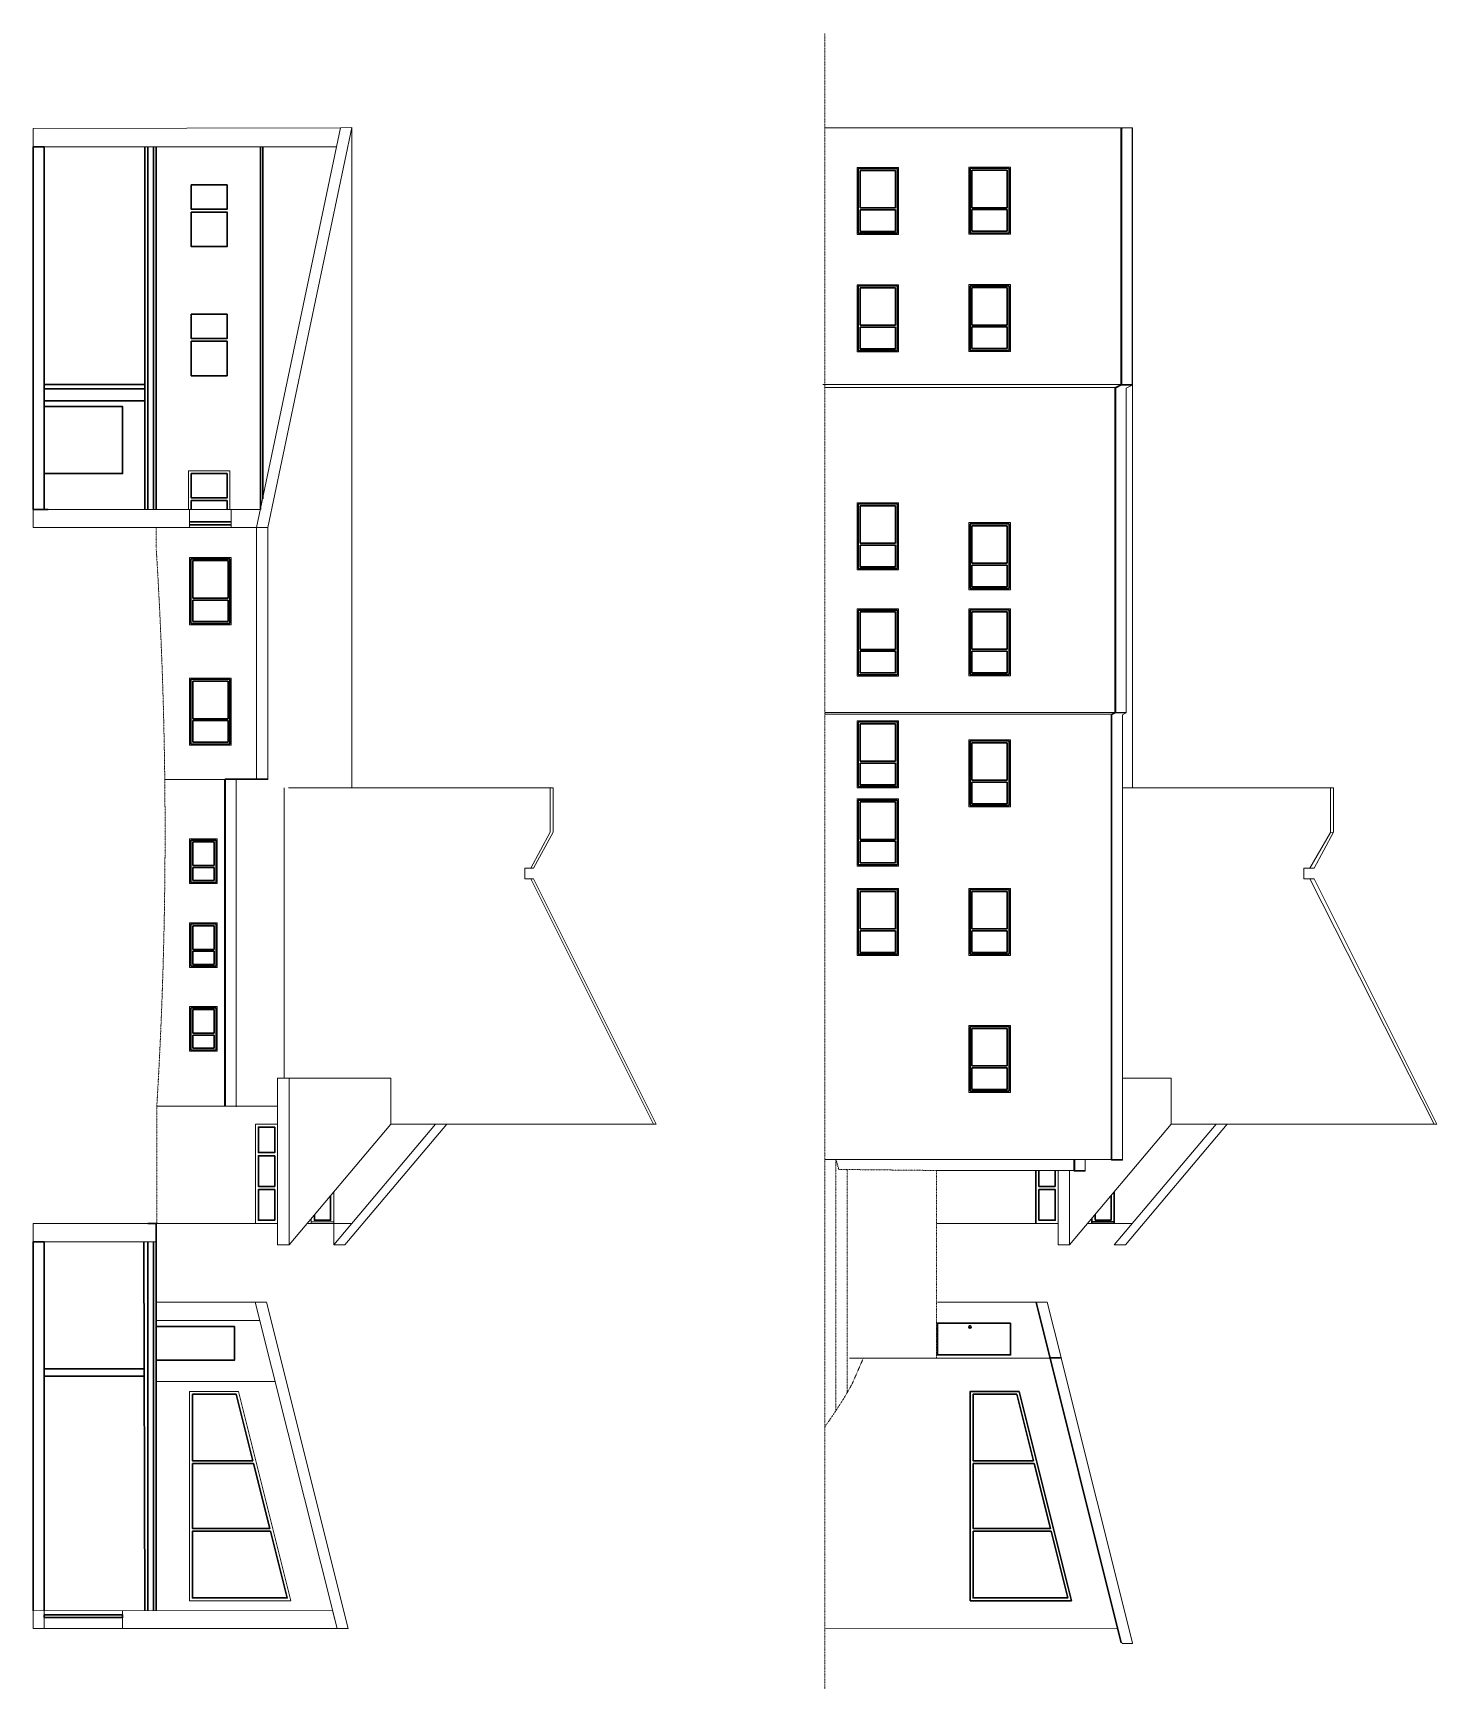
# Model space of a CAD drawing. Header units: inches. Extents: x -3224 to 2593, y -3513 to 2631.
# Drawn here: x -3224 to -1717, y 44 to 1822 of the extents above; entities that cross this region are included whole.
import ezdxf

# ---------------------------------------------------------------- set-up
doc = ezdxf.new("R2010")
doc.units = ezdxf.units.IN
doc.header["$MEASUREMENT"] = 0
doc.linetypes.add('Dash 1_16_', pattern=[0.125, 0.0625, -0.0625])
for name, color, linetype, lineweight in [('A-CLNG', 13, 'Continuous', 30), ('A-DOOR', 31, 'Continuous', 30), ('A-FLOR', 140, 'Continuous', 30), ('A-GLAZ', 151, 'Continuous', 30), ('A-ROOF', 132, 'Continuous', 13), ('A-ROOF-OTLN', 132, 'Continuous', 9), ('A-WALL', 113, 'Continuous', 13), ('C-BLDG-PADS', 91, 'Continuous', 30), ('C-TOPO', 7, 'Dash 1_16_', 9), ('I-WALL', 2, 'Continuous', 30)]:
    doc.layers.add(name, color=color, linetype=linetype, lineweight=lineweight)

# ---------------------------------------------------------------- blocks, each defined once
blk = doc.blocks.new('Golden Proportion - Wood 6_w-136416-Section 2')
at = {"layer": 'A-GLAZ', "color": 50}
for p, q in [((-322.2, 199.2), (-322.2, 157.3)), ((-322.2, 199.2), (-252.7, 199.2)), ((-320.2, 159.3), (-320.2, 197.2)), ((-320.2, 197.2), (-279.9, 197.2)), ((-279.9, 197.2), (-279.9, 159.3)), ((-277.9, 159.3), (-277.9, 197.2)), ((-277.9, 197.2), (-254.7, 197.2)), ((-254.7, 197.2), (-254.7, 159.3)), ((-252.7, 157.3), (-252.7, 199.2)), ((-322.2, 157.3), (-252.7, 157.3)), ((-279.9, 159.3), (-320.2, 159.3)), ((-254.7, 159.3), (-277.9, 159.3))]:
    blk.add_line(p, q, dxfattribs=at)
blk = doc.blocks.new('Golden Proportion - Wood 4_w-136637-Section 2')
at = {"layer": 'A-GLAZ', "color": 50}
for p, q in [((-20.2, 184.4), (-20.2, 157.2)), ((-20.2, 184.4), (25.3, 184.4)), ((-18.2, 159.3), (-18.2, 182.4)), ((-18.2, 182.4), (7.3, 182.4)), ((7.3, 182.4), (7.3, 159.3)), ((9.3, 159.3), (9.3, 182.4)), ((9.3, 182.4), (23.3, 182.4)), ((23.3, 182.4), (23.3, 159.3)), ((25.3, 157.2), (25.3, 184.4)), ((-20.2, 157.2), (25.3, 157.2)), ((7.3, 159.3), (-18.2, 159.3)), ((23.3, 159.3), (9.3, 159.3))]:
    blk.add_line(p, q, dxfattribs=at)
blk = doc.blocks.new('Golden Proportion - Wood 6_w-135343-South')
at = {"layer": 'A-GLAZ', "color": 8}
for p, q in [((-741.2, 55.2), (-741.2, 13.2)), ((-741.2, 55.2), (-671.7, 55.2)), ((-671.7, 13.2), (-671.7, 55.2)), ((-739.2, 15.2), (-739.2, 53.2)), ((-739.2, 53.2), (-698.9, 53.2)), ((-698.9, 53.2), (-698.9, 15.2)), ((-696.9, 15.2), (-696.9, 53.2)), ((-696.9, 53.2), (-673.7, 53.2)), ((-673.7, 53.2), (-673.7, 15.2)), ((-741.2, 13.2), (-671.7, 13.2)), ((-698.9, 15.2), (-739.2, 15.2)), ((-673.7, 15.2), (-696.9, 15.2))]:
    blk.add_line(p, q, dxfattribs=at)

msp = doc.modelspace()

# ---------------------------------------------------------------- linework, layer by layer
at = {"layer": 'A-CLNG'}
for p, q in [((-3104.1, 1699.8), (-3104.1, 1310.4)), ((-3100.9, 1310.4), (-3100.9, 1699.9)), ((-2979.7, 1699.8), (-2979.7, 1310.3)), ((-2977.5, 1321.8), (-2977.5, 1699.8)), ((-3104.1, 128.1), (-3105, 524)), ((-3100.9, 524), (-3100.9, 128.1))]:
    msp.add_line(p, q, dxfattribs=at)
at = {"layer": 'A-DOOR'}
for points in [[(-3212.1, 1420.7), (-3212.1, 1348.8), (-3128, 1348.8), (-3128, 1420.7)], [(-3007.9, 432.9), (-3007.9, 396.9), (-3091.9, 396.9), (-3091.9, 432.9)], [(-2174.4, 436.6), (-2174.4, 402.6), (-2252.9, 402.6), (-2252.9, 436.6)], [(-3128, 123.6), (-3128, 120.6), (-3212.1, 120.6), (-3212.1, 123.6)]]:
    msp.add_lwpolyline(points, close=True, dxfattribs=at)
msp.add_circle((-2218.1, 432.7), 1.28, dxfattribs=at)
at = {"layer": 'A-FLOR'}
for p, q in [((-3094.9, 1699.9), (-3094.9, 1310.3)), ((-3091.9, 1699.9), (-3091.9, 1310.3)), ((-3091.1, 543.7), (-3100.9, 543.7)), ((-3091.9, 543.9), (-3091.9, 128.1)), ((-3094.9, 128.1), (-3094.9, 524))]:
    msp.add_line(p, q, dxfattribs=at)
at = {"layer": 'A-GLAZ'}
for p, q in [((-3055.9, 1296.9), (-3011.5, 1296.9)), ((-3011.5, 1293.9), (-3055.9, 1293.9)), ((-2147.1, 600.6), (-2147.1, 543.7)), ((-2143.9, 583.5), (-2143.9, 600.6)), ((-2126.4, 600.8), (-2126.4, 583.5)), ((-2126.4, 583.5), (-2143.9, 583.5)), ((-2066.5, 547.1), (-2066.5, 573.7)), ((-2063, 577.6), (-2063, 543.7)), ((-2083.7, 553), (-2083.7, 547.1)), ((-2087.1, 549), (-2087.1, 543.7)), ((-2063, 545.6), (-2087.1, 545.6)), ((-2083.7, 547.1), (-2066.5, 547.1))]:
    msp.add_line(p, q, dxfattribs=at)
for points in [[(-3054.2, 1658.7), (-3054.2, 1632.7), (-3015.8, 1632.7), (-3015.8, 1658.7)], [(-3054.2, 1629.7), (-3054.2, 1592.6), (-3015.8, 1592.6), (-3015.8, 1629.7)], [(-3054.2, 1519.9), (-3054.2, 1493.8), (-3015.8, 1493.8), (-3015.8, 1519.9)], [(-3054.2, 1490.9), (-3054.2, 1453.9), (-3015.8, 1453.9), (-3015.8, 1490.9)], [(-3015.8, 1348.8), (-3015.8, 1322.7), (-3054.2, 1322.7), (-3054.2, 1348.8)], [(-2964.6, 647.1), (-2964.6, 619.8), (-2982.1, 619.8), (-2982.1, 647.1)], [(-2964.6, 616.4), (-2964.6, 583.5), (-2982.1, 583.5), (-2982.1, 616.4)], [(-2964.6, 580.1), (-2964.6, 547.1), (-2982.1, 547.1), (-2982.1, 580.1)], [(-2143.9, 580.1), (-2143.9, 547.1), (-2126.4, 547.1), (-2126.4, 580.1)], [(-3052.9, 360.4), (-3052.9, 288.9), (-2988.1, 288.9), (-3005.8, 360.4)], [(-2165.2, 363.4), (-2217.7, 363.4), (-2217.7, 138.7), (-2109.1, 138.7)], [(-2167.6, 360.4), (-2214.7, 360.4), (-2214.7, 288.9), (-2149.9, 288.9)], [(-3052.9, 285.9), (-3052.9, 216.2), (-2969.7, 216.2), (-2987.2, 285.9)], [(-2214.7, 285.9), (-2214.7, 216.2), (-2131.5, 216.2), (-2149, 285.9)], [(-2969.1, 213.2), (-3052.9, 213.2), (-3052.9, 141.7), (-2951.1, 141.7)], [(-2214.7, 213.2), (-2214.7, 141.7), (-2113, 141.7), (-2130.9, 213.2)]]:
    msp.add_lwpolyline(points, close=True, dxfattribs=at)
for points in [[(-3015.8, 1310.4), (-3015.8, 1319.8), (-3054.2, 1319.8), (-3054.2, 1310.4)], [(-2904.6, 573.7), (-2904.6, 547.1), (-2921.9, 547.1), (-2921.9, 553)]]:
    msp.add_lwpolyline(points, dxfattribs=at)
at = {"layer": 'A-ROOF'}
for p, q in [((-2893.8, 1720.2), (-2984, 1290.8)), ((-2972.1, 1290.8), (-2881.8, 1720.3)), ((-2894, 1720.2), (-2881.8, 1720.3)), ((-2881.8, 1011.3), (-2881.8, 1720.3)), ((-2054.7, 1720.1), (-2373.9, 1720.1)), ((-2043.4, 1719.3), (-2043.7, 1718)), ((-2043.7, 1444.5), (-2376, 1444.5)), ((-2984, 1020.5), (-2984, 1291)), ((-2979.5, 1290.8), (-2972.1, 1290.8)), ((-3018.6, 669.7), (-3018.6, 1020.3)), ((-3018.6, 1020.3), (-3017.8, 1020.3)), ((-2954.3, 1011.3), (-2954.3, 699.8)), ((-2668.7, 1011.3), (-2665.7, 1011.3)), ((-2665.7, 1011.3), (-2665.7, 963.7)), ((-2665.7, 963.7), (-2686.6, 925.3)), ((-2686.6, 925.3), (-2689.6, 925.3)), ((-2689.6, 913.6), (-2686.6, 913.6)), ((-2686.6, 913.6), (-2554.8, 650.3)), ((-2961.4, 699.8), (-2840, 699.8)), ((-2961.4, 699.8), (-2961.4, 520.6)), ((-2949.2, 520.6), (-2949.2, 699.8)), ((-2840, 699.8), (-2840, 650.3)), ((-3018.6, 669.7), (-2961.4, 669.7)), ((-2840, 650.3), (-2949.2, 520.6)), ((-2901.2, 520.6), (-2791.8, 650.3)), ((-2779.8, 650.3), (-2889.3, 520.6)), ((-2557.8, 650.3), (-2554.8, 650.3)), ((-2901.2, 520.6), (-2901.2, 543.7)), ((-2961.4, 520.6), (-2949.2, 520.6)), ((-2889.3, 520.6), (-2901.2, 520.6))]:
    msp.add_line(p, q, dxfattribs=at)
msp.add_lwpolyline([(-2985.5, 459.2), (-2897.6, 108.7), (-2885.7, 108.7), (-2973.3, 459.2)], close=True, dxfattribs=at)
at = {"layer": 'A-ROOF-OTLN'}
for p, q in [((-2054.9, 1444.5), (-2054.9, 1719.3)), ((-2043.4, 1720.1), (-2054.7, 1720.1)), ((-2054.7, 1720.1), (-2054.7, 1719.3)), ((-2043.7, 1719.3), (-2043.7, 1443.7)), ((-2043.4, 1720.1), (-2043.4, 1011.3)), ((-2061.5, 1441.3), (-2055.1, 1444.5)), ((-2061.5, 1440.6), (-2055.1, 1443.7)), ((-2061.5, 1440.6), (-2061.5, 1441.3)), ((-2061.3, 1440.6), (-2061.5, 1440.6)), ((-2061.3, 1092.5), (-2061.3, 1440.6)), ((-2055.1, 1444.5), (-2055.1, 1443.7)), ((-2055.1, 1443.7), (-2043.7, 1443.7)), ((-2043.7, 1443.7), (-2050.1, 1440.6)), ((-2050.1, 1440.6), (-2050.1, 1091.8)), ((-2972.1, 1290.8), (-2972.1, 1020.3)), ((-2065.8, 1090.4), (-2061.5, 1092.5)), ((-2065.8, 1089.7), (-2061.5, 1091.8)), ((-2065.8, 1089.7), (-2065.8, 1090.4)), ((-2065.6, 1089.7), (-2065.8, 1089.7)), ((-2065.6, 612.5), (-2065.6, 1089.7)), ((-2061.5, 1092.5), (-2061.5, 1091.8)), ((-2061.5, 1091.8), (-2050.1, 1091.8)), ((-2050.1, 1091.8), (-2054.3, 1089.7)), ((-2054.3, 1089.7), (-2054.3, 611.7)), ((-2972.3, 1021.1), (-3017.8, 1021.1)), ((-3017.8, 1021.1), (-3017.8, 1020.3)), ((-3017.8, 1020.3), (-2972.1, 1020.3)), ((-3017.3, 669.7), (-3017.3, 1020.3)), ((-3006.1, 1021.1), (-3006.1, 669)), ((-1830.9, 1011.3), (-1827.5, 1011.3)), ((-1827.5, 1011.3), (-1827.5, 963.7)), ((-1827.5, 963.7), (-1848.4, 925.3)), ((-1827.5, 963.7), (-1830.9, 963.5)), ((-1848.4, 925.3), (-1853.1, 925.3)), ((-1853.1, 913.6), (-1848.4, 913.6)), ((-1848.4, 913.6), (-1716.6, 650.3)), ((-2001.8, 699.8), (-2054.3, 699.8)), ((-2001.8, 650.3), (-2001.8, 699.8)), ((-2001.8, 650.3), (-2111, 520.6)), ((-1953.6, 650.3), (-2063, 520.6)), ((-2051.1, 520.6), (-1941.7, 650.3)), ((-1719.6, 650.3), (-1716.6, 650.3)), ((-2105.5, 600.6), (-2105.5, 612.5)), ((-2094.3, 612.5), (-2094.3, 599.9)), ((-2066.3, 612.5), (-2065.8, 611.7)), ((-2065.8, 612.5), (-2065.8, 611.7)), ((-2065.8, 611.7), (-2054.3, 611.7)), ((-2123.2, 520.6), (-2123.2, 600.8)), ((-2111, 600.8), (-2111, 520.6)), ((-2106.5, 600.6), (-2105.7, 599.9)), ((-2105.7, 600.6), (-2105.7, 599.9)), ((-2105.7, 599.9), (-2094.3, 599.9)), ((-2111, 520.6), (-2123.2, 520.6)), ((-2063, 520.6), (-2051.1, 520.6)), ((-2055.1, 93.4), (-2146.6, 459.2)), ((-2135, 459.2), (-2120.2, 399.9)), ((-2120, 399.9), (-2131.2, 399.9)), ((-2131.2, 399.9), (-2131.2, 399.2)), ((-2120, 399.2), (-2120, 399.9)), ((-2120, 399.2), (-2043.5, 93.4)), ((-2054.7, 93.4), (-2054.7, 92.7)), ((-2054.7, 92.7), (-2043.5, 92.7)), ((-2043.5, 92.7), (-2043.5, 93.4))]:
    msp.add_line(p, q, dxfattribs=at)
at = {"layer": 'A-WALL'}
for p, q in [((-2894, 1720.2), (-3224, 1719.3)), ((-3224, 1695.3), (-3224, 1719.3)), ((-2055.9, 1444.5), (-2055.9, 1719.3)), ((-3212.1, 1699.8), (-2898.1, 1699.8)), ((-2339.1, 1677.6), (-2294.6, 1677.6)), ((-2339.1, 1605.6), (-2339.1, 1677.6)), ((-2294.6, 1677.6), (-2294.6, 1605.6)), ((-2219.1, 1677.8), (-2174.6, 1677.8)), ((-2219.1, 1605.8), (-2219.1, 1677.8)), ((-2174.6, 1677.8), (-2174.6, 1605.8)), ((-2294.6, 1605.6), (-2339.1, 1605.6)), ((-2174.6, 1605.8), (-2219.1, 1605.8)), ((-2339.1, 1551.6), (-2294.6, 1551.6)), ((-2339.1, 1479.6), (-2339.1, 1551.6)), ((-2294.6, 1551.6), (-2294.6, 1479.6)), ((-2219.1, 1551.8), (-2174.6, 1551.8)), ((-2219.1, 1479.8), (-2219.1, 1551.8)), ((-2174.6, 1551.8), (-2174.6, 1479.8)), ((-2294.6, 1479.6), (-2339.1, 1479.6)), ((-2174.6, 1479.8), (-2219.1, 1479.8)), ((-2373.9, 1441.3), (-2061.5, 1441.3)), ((-2062.3, 1441.3), (-2055.9, 1444.5)), ((-2062.3, 1092.5), (-2062.3, 1441.3)), ((-3057.2, 1310.4), (-3057.2, 1351.8)), ((-3057.2, 1351.8), (-3012.8, 1351.8)), ((-3012.8, 1351.8), (-3012.8, 1310.4)), ((-2339.1, 1317.5), (-2294.6, 1317.5)), ((-2339.1, 1245.5), (-2339.1, 1317.5)), ((-2294.6, 1317.5), (-2294.6, 1245.5)), ((-3224, 1314.8), (-3224, 1290.8)), ((-2979.7, 1310.3), (-3207.7, 1310.3)), ((-3012.8, 1310.4), (-3057.2, 1310.4)), ((-3055.9, 1310.3), (-3055.9, 1290.8)), ((-3011.5, 1310.3), (-3011.5, 1291)), ((-3224, 1290.8), (-2979.7, 1290.8)), ((-2219.1, 1296.2), (-2174.6, 1296.2)), ((-2219.1, 1224.2), (-2219.1, 1296.2)), ((-2174.6, 1296.2), (-2174.6, 1224.2)), ((-3055.9, 1258.6), (-3011.4, 1258.6)), ((-3055.9, 1258.6), (-3055.9, 1186.6)), ((-3011.4, 1258.6), (-3011.4, 1186.6)), ((-2294.6, 1245.5), (-2339.1, 1245.5)), ((-2174.6, 1224.2), (-2219.1, 1224.2)), ((-2339.1, 1203.5), (-2294.6, 1203.5)), ((-2339.1, 1131.5), (-2339.1, 1203.5)), ((-2294.6, 1203.5), (-2294.6, 1131.5)), ((-2219.1, 1203.8), (-2174.6, 1203.8)), ((-2219.1, 1131.8), (-2219.1, 1203.8)), ((-2174.6, 1203.8), (-2174.6, 1131.8)), ((-3011.4, 1186.6), (-3055.9, 1186.6)), ((-3055.9, 1129.5), (-3055.9, 1057.3)), ((-3055.9, 1129.3), (-3011.4, 1129.3)), ((-3011.4, 1129.3), (-3011.4, 1057.3)), ((-2294.6, 1131.5), (-2339.1, 1131.5)), ((-2174.6, 1131.8), (-2219.1, 1131.8)), ((-2050.1, 1092.5), (-2373.9, 1092.5)), ((-2373.9, 1090.4), (-2065.8, 1090.4)), ((-2066.5, 1090.4), (-2062.3, 1092.5)), ((-2066.5, 612.5), (-2066.5, 1090.4)), ((-2339.1, 1083.5), (-2294.6, 1083.5)), ((-2339.1, 1011.5), (-2339.1, 1083.5)), ((-2294.6, 1083.5), (-2294.6, 1011.5)), ((-3011.4, 1057.3), (-3055.9, 1057.3)), ((-2219.1, 1063.1), (-2174.6, 1063.1)), ((-2219.1, 991.1), (-2219.1, 1063.1)), ((-2174.6, 1063.1), (-2174.6, 991.1)), ((-3018.6, 1020.3), (-3082.6, 1020.3)), ((-2668.7, 1011.3), (-2949.6, 1011.3)), ((-2668.7, 963.7), (-2668.7, 1011.3)), ((-2294.6, 1011.5), (-2339.1, 1011.5)), ((-2339.1, 999.5), (-2294.6, 999.5)), ((-2339.1, 927.5), (-2339.1, 999.5)), ((-2294.6, 999.5), (-2294.6, 927.5)), ((-2054.3, 1011.3), (-1830.9, 1011.3)), ((-1830.9, 963.5), (-1830.9, 1011.3)), ((-2174.6, 991.1), (-2219.1, 991.1)), ((-2668.7, 963.7), (-2689.6, 925.3)), ((-1830.9, 963.5), (-1853.1, 925.3)), ((-3055.9, 956.6), (-3026.2, 956.6)), ((-3055.9, 908.6), (-3055.9, 956.6)), ((-3026.2, 956.6), (-3026.2, 908.6)), ((-2696, 913.6), (-2696, 925.3)), ((-2696, 925.3), (-2689.6, 925.3)), ((-2294.6, 927.5), (-2339.1, 927.5)), ((-1859.6, 913.6), (-1859.6, 925.3)), ((-1859.6, 925.3), (-1853.1, 925.3)), ((-3026.2, 908.6), (-3055.9, 908.6)), ((-2689.6, 913.6), (-2696, 913.6)), ((-2689.6, 913.6), (-2557.8, 650.3)), ((-1853.1, 913.6), (-1859.6, 913.6)), ((-1853.1, 913.6), (-1719.6, 650.3)), ((-2339.1, 903.5), (-2294.6, 903.5)), ((-2339.1, 831.5), (-2339.1, 903.5)), ((-2294.6, 903.5), (-2294.6, 831.5)), ((-2219.1, 903.5), (-2174.6, 903.5)), ((-2219.1, 831.5), (-2219.1, 903.5)), ((-2174.6, 903.5), (-2174.6, 831.5)), ((-3055.9, 866.6), (-3026.2, 866.6)), ((-3055.9, 818.6), (-3055.9, 866.6)), ((-3026.2, 866.6), (-3026.2, 818.6)), ((-3026.2, 818.6), (-3055.9, 818.6)), ((-2294.6, 831.5), (-2339.1, 831.5)), ((-2174.6, 831.5), (-2219.1, 831.5)), ((-3055.9, 776.6), (-3026.2, 776.6)), ((-3055.9, 728.6), (-3055.9, 776.6)), ((-3026.2, 776.6), (-3026.2, 728.6)), ((-2219.1, 756.3), (-2174.6, 756.3)), ((-2219.1, 684.3), (-2219.1, 756.3)), ((-2174.6, 756.3), (-2174.6, 684.3)), ((-3026.2, 728.6), (-3055.9, 728.6)), ((-2174.6, 684.3), (-2219.1, 684.3)), ((-3091.1, 669.7), (-3018.6, 669.7)), ((-2840, 650.3), (-2557.8, 650.3)), ((-1719.6, 650.3), (-2001.8, 650.3)), ((-2054.3, 612.5), (-2373.9, 612.5)), ((-2106.5, 600.6), (-2106.5, 612.5)), ((-2253.9, 600.6), (-2094.3, 600.6)), ((-3100.9, 543.5), (-3224, 543.5)), ((-3224, 524), (-3224, 543.5)), ((-2961.4, 543.6), (-3091.1, 543.6)), ((-2882, 543.7), (-2929.8, 543.7)), ((-2925.3, 543.7), (-2925.3, 549)), ((-2925.3, 545.6), (-2901.2, 545.6)), ((-2253.8, 543.7), (-2123.2, 543.7)), ((-2091.8, 543.7), (-2043.8, 543.7)), ((-3212.1, 524), (-3091.9, 524)), ((-3091.1, 459.2), (-2985.5, 459.2)), ((-2985.5, 459.2), (-2980.6, 439.5)), ((-2252.9, 459.2), (-2135, 459.2)), ((-2055.9, 93.4), (-2147.4, 459.2)), ((-2980.6, 439.5), (-3091.9, 439.5)), ((-2120, 399.2), (-2347.3, 399.2)), ((-2964.2, 374.1), (-3091.9, 374.1)), ((-3224, 127.9), (-2902.5, 128.1)), ((-3224, 108.7), (-3224, 127.9)), ((-3212.1, 127.9), (-3212.1, 108.7)), ((-3128, 127.7), (-3128, 108.7)), ((-2902.5, 128.1), (-2897.6, 108.7)), ((-2897.6, 108.7), (-3224, 108.7)), ((-2059.7, 108.7), (-2373.9, 108.4))]:
    msp.add_line(p, q, dxfattribs=at)
for points in [[(-2985.3, 650.3), (-2985.3, 543.7), (-2961.4, 543.7), (-2961.4, 650.3)], [(-3055.9, 363.4), (-3055.9, 138.7), (-2947.3, 138.7), (-3003.4, 363.4)]]:
    msp.add_lwpolyline(points, close=True, dxfattribs=at)
msp.add_lwpolyline([(-2901.2, 543.7), (-2901.2, 577.6)], dxfattribs=at)
at = {"layer": 'C-BLDG-PADS'}
for p, q in [((-3224, 1699.8), (-3224, 1310.3)), ((-3212.1, 1699.8), (-3224, 1699.8)), ((-3212.3, 1310.3), (-3212.3, 1699.8)), ((-3224, 1310.3), (-3207.7, 1310.3)), ((-3224, 524), (-3224, 127.9)), ((-3212.1, 524), (-3224, 524)), ((-3212.1, 127.9), (-3212.1, 524))]:
    msp.add_line(p, q, dxfattribs=at)
at = {"layer": 'C-TOPO'}
for p, q in [((-2373.9, 44), (-2373.9, 1821.8)), ((-3224, 1314.8), (-3224, 1695.3)), ((-3091.7, 1268.6), (-3091.9, 1291)), ((-3091.1, 543.5), (-3091.1, 669.9)), ((-2358.9, 601.7), (-2361.9, 612.6)), ((-2361.9, 612.6), (-2361.9, 342.7)), ((-2253.9, 600.6), (-2358.9, 601.7)), ((-2349.8, 600.8), (-2349.8, 361.9)), ((-2253.8, 600.8), (-2253.8, 399.2)), ((-3224, 453.2), (-3224, 519.5)), ((-2332.3, 399.4), (-2344.6, 371.3)), ((-2352.7, 357.1), (-2358.8, 347.5)), ((-2344.6, 371.3), (-2352.7, 357.1)), ((-2358.8, 347.5), (-2368.5, 332.9)), ((-2368.5, 332.9), (-2373.9, 325.4))]:
    msp.add_line(p, q, dxfattribs=at)
msp.add_arc((-7971.3, 963.9), 4889, 356.5501, 3.5724, dxfattribs=at)
at = {"layer": 'I-WALL'}
for p, q in [((-3104.1, 1444.6), (-3212.1, 1444.6)), ((-3104.1, 1439.7), (-3212.1, 1439.7)), ((-3104.1, 1427.1), (-3212.1, 1427.1)), ((-3104.7, 387.5), (-3212.1, 387.5)), ((-3212.1, 379.8), (-3104.1, 379.8))]:
    msp.add_line(p, q, dxfattribs=at)

# ---------------------------------------------------------------- block references
at = {"layer": 'A-GLAZ', "rotation": 270}
for name, p in [('Golden Proportion - Wood 6_w-135343-South', (-2351.1, 935.2)), ('Golden Proportion - Wood 6_w-135343-South', (-2231.1, 935.4)), ('Golden Proportion - Wood 6_w-135343-South', (-2351.1, 809.2)), ('Golden Proportion - Wood 6_w-135343-South', (-2231.1, 809.4)), ('Golden Proportion - Wood 6_w-135343-South', (-2351.1, 575.1)), ('Golden Proportion - Wood 6_w-135343-South', (-2231.1, 553.7)), ('Golden Proportion - Wood 6_w-136416-Section 2', (-3211.9, 935.2)), ('Golden Proportion - Wood 6_w-135343-South', (-2351.1, 461.1)), ('Golden Proportion - Wood 6_w-135343-South', (-2231.1, 461.3)), ('Golden Proportion - Wood 6_w-136416-Section 2', (-3211.9, 805.8)), ('Golden Proportion - Wood 6_w-135343-South', (-2351.1, 341.1)), ('Golden Proportion - Wood 6_w-135343-South', (-2231.1, 320.7)), ('Golden Proportion - Wood 6_w-135343-South', (-2351.1, 257.1)), ('Golden Proportion - Wood 4_w-136637-Section 2', (-3211.9, 935.2)), ('Golden Proportion - Wood 6_w-135343-South', (-2351.1, 161.1)), ('Golden Proportion - Wood 6_w-135343-South', (-2231.1, 161.1)), ('Golden Proportion - Wood 4_w-136637-Section 2', (-3211.9, 845.2)), ('Golden Proportion - Wood 4_w-136637-Section 2', (-3211.9, 755.2)), ('Golden Proportion - Wood 6_w-135343-South', (-2231.1, 13.9))]:
    msp.add_blockref(name, p, dxfattribs=at)

doc.saveas('drawing.dxf')
